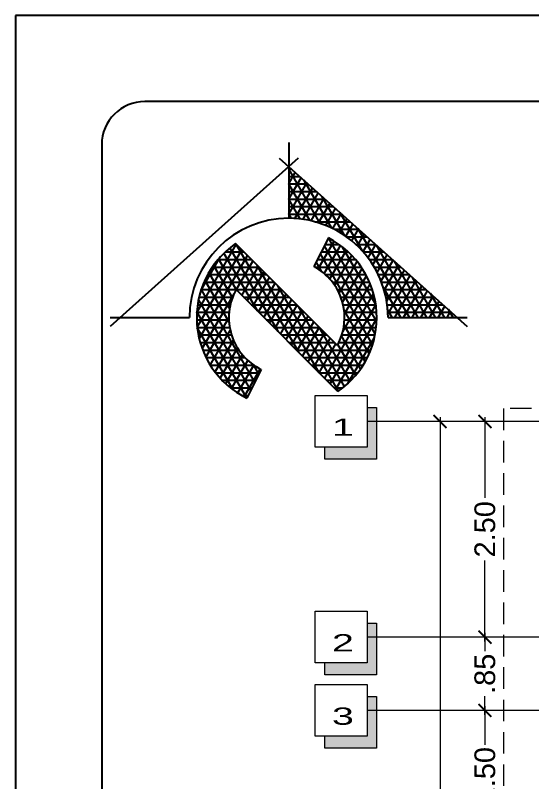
# Model space of a CAD drawing. Header units: millimetres. Extents: x 2647 to 3008, y 1750 to 1934.
# Drawn here: x 2691.47 to 2697.46, y 1835.95 to 1844.84 of the extents above; entities that cross this region are included whole.
import ezdxf

# ---------------------------------------------------------------- set-up
doc = ezdxf.new("R2010")
doc.units = ezdxf.units.MM
doc.linetypes.add('ACAD_ISO02W100', pattern=[15, 12, -3])
doc.linetypes.add('HIDDEN', pattern=[0.375, 0.25, -0.125])
doc.layers.add('.1', color=164, linetype='Continuous', lineweight=5)
doc.layers.add('D', color=135, linetype='Continuous')
doc.styles.add('KA', font='swissck.ttf', dxfattribs={"oblique": 15, "height": 0.25})
doc.styles.get("Standard").update_dxf_attribs({"font": 'arial.ttf'})
doc.dimstyles.new('STANDARD$0', dxfattribs={"dimtxt": 0.15, "dimasz": 0.05, "dimexe": 0.05, "dimexo": 0.05, "dimgap": 0.05, "dimtad": 0, "dimzin": 0, "dimdsep": 46, "dimtxsty": 'Standard', "dimblk": 'DOT', "dimcen": 0.05, "dimdle": 0.05, "dimclrd": 256, "dimclre": 256, "dimclrt": 7, "dimadec": 0, "dimazin": 0, "dimtfac": 1, "dimtix": 1, "dimtofl": 0, "dimtmove": 1, "dimatfit": 0, "dimldrblk": 'OBLIQUE', "dimfxl": 0.05, "dimtolj": 1, "dimtzin": 0, "dimlwd": -1, "dimlwe": -1, "dimarcsym": 0})

# ---------------------------------------------------------------- blocks, each defined once
blk = doc.blocks.new('N2')
at = {"linetype": 'Continuous'}
h = blk.add_hatch(dxfattribs=at)
h.set_pattern_fill('NET3', color=256, scale=0.7, style=0)
h.set_pattern_definition([(0, (-536.70879, -326.41474), (0, 0.0875), []), (60, (-536.70879, -326.41474), (-0.075777223, 0.04375), []), (120, (-536.70879, -326.41474), (-0.075777223, -0.04375), [])])
h.paths.add_polyline_path([(0.5702, -2.8847, 0.563601), (0.4606, -1.1044), (0.2913, -1.4361, -0.418627), (0.5634, -2.3514), (-0.6172, -1.1708, 0.570792), (-0.4873, -2.9614), (-0.318, -2.6298, -0.42861), (-0.6104, -1.7042)])
h.paths.add_polyline_path([(0, -0.2798), (0, -0.8768, -0.414214), (1.151, -2.0278), (1.9535, -2.0278)])
for p, q in [((0, 0), (0, -0.8768)), ((0.1107, -0.1808), (-2.067, -2.1294)), ((-0.1107, -0.1808), (2.067, -2.1294)), ((0.4606, -1.1044), (0.2913, -1.4361)), ((0.5634, -2.3514), (-0.6172, -1.1708)), ((0.5702, -2.8847), (-0.6104, -1.7042)), ((-2.067, -2.0278), (-1.151, -2.0278)), ((1.151, -2.0278), (2.067, -2.0278)), ((-0.318, -2.6298), (-0.4873, -2.9614))]:
    blk.add_line(p, q)
for centre, radius, start, end in [((0, -2.0278), 1.151, 0, 180), ((-0.0235, -2.0278), 1.0425, 304.71344, 62.336), ((-0.0235, -2.0278), 1.0425, 124.71344, 243.58295), ((-0.0235, -2.0278), 0.6702, 331.12762, 61.98959), ((-0.0235, -2.0278), 0.6702, 151.12762, 243.92935)]:
    blk.add_arc(centre, radius, start, end)
blk = doc.blocks.new('_ArchTick')
at = {"color": 0, "linetype": 'ByBlock', "const_width": 0.15}
blk.add_lwpolyline([(-0.5, -0.5), (0.5, 0.5)], dxfattribs=at)
blk = doc.blocks.new('*D531')
at = {"layer": '.1', "ltscale": 0.9, "transparency": 16777216}
for p, q in [((2696.4821, 1840.1325), (2696.1868, 1840.1325)), ((2696.3868, 1840.1825), (2696.3868, 1835.3521)), ((2696.3868, 1829.6325), (2696.3868, 1834.463)), ((2696.4821, 1829.6825), (2696.1868, 1829.6825))]:
    blk.add_line(p, q, dxfattribs=at)
at = {"layer": 'Defpoints', "color": 0, "ltscale": 0.9, "transparency": 16777216}
for p in [(2696.6821, 1840.1325), (2696.3868, 1829.6825), (2696.6821, 1829.6825)]:
    blk.add_point(p, dxfattribs=at)
at = {"layer": '.1', "ltscale": 0.9, "transparency": 16777216, "xscale": 0.15, "yscale": 0.15, "zscale": 0.15}
for p, rotation in [((2696.3868, 1840.1325), 90), ((2696.3868, 1829.6825), 270)]:
    blk.add_blockref('_ArchTick', p, dxfattribs=dict(at, rotation=rotation))
at = {"layer": '.1', "color": 7, "ltscale": 0.9, "transparency": 16777216, "insert": (2696.3868, 1834.9075), "char_height": 0.24, "attachment_point": 5, "rotation": 90}
blk.add_mtext('10.45', dxfattribs=at)
blk = doc.blocks.new('*D532')
at = {"layer": '.1', "ltscale": 0.9, "transparency": 16777216}
for p, q in [((2696.9071, 1840.1325), (2696.7071, 1840.1325)), ((2696.9071, 1840.1825), (2696.9071, 1839.2459)), ((2696.9071, 1837.5825), (2696.9071, 1838.5192)), ((2696.9071, 1837.6325), (2696.7071, 1837.6325))]:
    blk.add_line(p, q, dxfattribs=at)
at = {"layer": 'Defpoints', "color": 0, "ltscale": 0.9, "transparency": 16777216}
for p in [(2696.9714, 1840.1325), (2696.9071, 1837.6325), (2696.9714, 1837.6325)]:
    blk.add_point(p, dxfattribs=at)
at = {"layer": '.1', "ltscale": 0.9, "transparency": 16777216, "xscale": 0.15, "yscale": 0.15, "zscale": 0.15}
for p, rotation in [((2696.9071, 1840.1325), 90), ((2696.9071, 1837.6325), 270)]:
    blk.add_blockref('_ArchTick', p, dxfattribs=dict(at, rotation=rotation))
at = {"layer": '.1', "color": 7, "lineweight": 5, "ltscale": 0.9, "transparency": 16777216, "insert": (2696.9071, 1838.8825), "char_height": 0.24, "attachment_point": 5, "rotation": 90}
blk.add_mtext('2.50', dxfattribs=at)
blk = doc.blocks.new('*D533')
at = {"layer": '.1', "ltscale": 0.9, "transparency": 16777216}
for p, q in [((2696.9071, 1837.6825), (2696.9071, 1837.4686)), ((2696.9071, 1837.6325), (2696.7071, 1837.6325)), ((2696.9071, 1836.7325), (2696.9071, 1836.9464)), ((2696.9071, 1836.7825), (2696.7071, 1836.7825))]:
    blk.add_line(p, q, dxfattribs=at)
at = {"layer": 'Defpoints', "color": 0, "ltscale": 0.9, "transparency": 16777216}
for p in [(2696.9714, 1837.6325), (2696.9071, 1836.7825), (2696.9071, 1836.7825)]:
    blk.add_point(p, dxfattribs=at)
at = {"layer": '.1', "ltscale": 0.9, "transparency": 16777216, "xscale": 0.15, "yscale": 0.15, "zscale": 0.15}
for p, rotation in [((2696.9071, 1837.6325), 90), ((2696.9071, 1836.7825), 270)]:
    blk.add_blockref('_ArchTick', p, dxfattribs=dict(at, rotation=rotation))
at = {"layer": '.1', "color": 7, "lineweight": 5, "ltscale": 0.9, "transparency": 16777216, "insert": (2696.9071, 1837.2075), "char_height": 0.24, "attachment_point": 5, "rotation": 90}
blk.add_mtext('.85', dxfattribs=at)
blk = doc.blocks.new('*D534')
at = {"layer": '.1', "ltscale": 0.9, "transparency": 16777216}
for p, q in [((2696.9071, 1836.7825), (2696.7071, 1836.7825)), ((2696.9071, 1836.8325), (2696.9071, 1836.3825)), ((2696.9071, 1835.2325), (2696.9071, 1835.6825)), ((2696.9071, 1835.2825), (2696.7071, 1835.2825))]:
    blk.add_line(p, q, dxfattribs=at)
at = {"layer": 'Defpoints', "color": 0, "ltscale": 0.9, "transparency": 16777216}
for p in [(2696.9071, 1836.7825), (2696.9071, 1835.2825), (2696.9071, 1835.2825)]:
    blk.add_point(p, dxfattribs=at)
at = {"layer": '.1', "ltscale": 0.9, "transparency": 16777216, "xscale": 0.15, "yscale": 0.15, "zscale": 0.15}
for p, rotation in [((2696.9071, 1836.7825), 90), ((2696.9071, 1835.2825), 270)]:
    blk.add_blockref('_ArchTick', p, dxfattribs=dict(at, rotation=rotation))
at = {"layer": '.1', "color": 7, "lineweight": 5, "ltscale": 0.9, "transparency": 16777216, "insert": (2696.9071, 1836.0325), "char_height": 0.24, "attachment_point": 5, "rotation": 90}
blk.add_mtext('1.50', dxfattribs=at)
blk = doc.blocks.new('kadr')
at = {"ltscale": 0.01}
for p, q in [((280.6928, -212.8251), (250.9928, -212.8251)), ((250.9928, -212.8251), (250.9928, -233.8251)), ((279.1928, -213.8251), (252.4928, -213.8251)), ((251.9928, -214.3251), (251.9928, -232.3251))]:
    blk.add_line(p, q, dxfattribs=at)
blk.add_arc((252.4928, -214.3251), 0.5, 90, 180, dxfattribs=at)
blk = doc.blocks.new('bb')
at = {"color": 1, "linetype": 'ACAD_ISO02W100', "lineweight": 20}
blk.add_blockref('kadr', (63.0984, 15.7863), dxfattribs=at)

msp = doc.modelspace()

# ---------------------------------------------------------------- hatches: boundary and pattern name
at = {"layer": 'D', "linetype": 'Continuous', "lineweight": 5}
for points in [[(2695.6509, 1840.2953), (2695.5414, 1840.2953), (2695.5414, 1839.8327), (2695.0513, 1839.8327), (2695.0513, 1839.6957), (2695.6509, 1839.6957)], [(2695.6509, 1837.7953), (2695.5414, 1837.7953), (2695.5414, 1837.3327), (2695.0513, 1837.3327), (2695.0513, 1837.1957), (2695.6509, 1837.1957)], [(2695.6509, 1836.9453), (2695.5414, 1836.9453), (2695.5414, 1836.4827), (2695.0513, 1836.4827), (2695.0513, 1836.3457), (2695.6509, 1836.3457)]]:
    msp.add_hatch(color=8, dxfattribs=at).paths.add_polyline_path(points)

# ---------------------------------------------------------------- linework, layer by layer
at = {"color": 8, "linetype": 'HIDDEN', "lineweight": 5}
for p, q in [((2697.1227, 1840.2825), (2697.1227, 1835.1325)), ((2697.8227, 1840.2825), (2697.1227, 1840.2825))]:
    msp.add_line(p, q, dxfattribs=at)
at = {"layer": 'D', "color": 8, "linetype": 'Continuous', "lineweight": 5}
for p, q in [((2697.8227, 1840.1325), (2695.5414, 1840.1325)), ((2697.8227, 1837.6325), (2695.5414, 1837.6325)), ((2697.8227, 1836.7825), (2695.5414, 1836.7825))]:
    msp.add_line(p, q, dxfattribs=at)
for points in [[(2694.9417, 1840.4324), (2695.5414, 1840.4324), (2695.5414, 1839.8327), (2694.9417, 1839.8327)], [(2694.9417, 1837.9324), (2695.5414, 1837.9324), (2695.5414, 1837.3327), (2694.9417, 1837.3327)], [(2694.9417, 1837.0824), (2695.5414, 1837.0824), (2695.5414, 1836.4827), (2694.9417, 1836.4827)]]:
    msp.add_lwpolyline(points, close=True, dxfattribs=at)
for points in [[(2695.5414, 1840.2953), (2695.6509, 1840.2953), (2695.6509, 1839.6957), (2695.0513, 1839.6957), (2695.0513, 1839.8327)], [(2695.5414, 1837.7953), (2695.6509, 1837.7953), (2695.6509, 1837.1957), (2695.0513, 1837.1957), (2695.0513, 1837.3327)], [(2695.5414, 1836.9453), (2695.6509, 1836.9453), (2695.6509, 1836.3457), (2695.0513, 1836.3457), (2695.0513, 1836.4827)]]:
    msp.add_lwpolyline(points, dxfattribs=at)

# ---------------------------------------------------------------- block references
at = {"color": 1, "linetype": 'ACAD_ISO02W100', "lineweight": 20}
msp.add_blockref('bb', (2377.3769, 2041.8791), dxfattribs=at)
at = {"layer": 'D', "linetype": 'Continuous'}
msp.add_blockref('N2', (2694.6348, 1843.3646), dxfattribs=at)

# ---------------------------------------------------------------- texts
at = {"layer": 'D', "color": 8, "linetype": 'Continuous', "lineweight": 5, "style": 'KA', "width": 2}
for s, p in [('1', (2695.1348, 1839.9666)), ('2', (2695.1348, 1837.4666)), ('3', (2695.1348, 1836.6166))]:
    msp.add_text(s, height=0.2, dxfattribs=at).set_placement(p)

# ---------------------------------------------------------------- dimensions: what is measured, and where the dimension line sits
at = {"layer": '.1', "color": 8, "ltscale": 0.9}
dim = msp.add_linear_dim(base=(2696.3868, 1829.6825), p1=(2696.6821, 1840.1325), p2=(2696.6821, 1829.6825), angle=90, dimstyle='STANDARD$0', override={"dimtxt": 0.24, "dimasz": 0.15, "dimexe": 0.2, "dimexo": 0.2, "dimzin": 4, "dimblk": 'ArchTick', "dimcen": 0.15, "dimadec": 1, "dimazin": 3, "dimtm": 1e-09, "dimldrblk": 'ArchTick', "dimfxl": 2, "dimfxlon": 1, "dimtolj": 0, "dimarcsym": 1}, dxfattribs=at)
dim.commit()
dim.dimension.update_dxf_attribs({"geometry": '*D531', "text_midpoint": (2696.3868, 1834.9075)})
at = {"layer": '.1', "color": 8, "lineweight": 5, "ltscale": 0.9}
for base, p1, p2, picture, middle in [((2696.9071, 1837.6325), (2696.9714, 1840.1325), (2696.9714, 1837.6325), '*D532', (2696.9071, 1838.8825)), ((2696.9071, 1835.2825), (2696.9071, 1836.7825), (2696.9071, 1835.2825), '*D534', (2696.9071, 1836.0325))]:
    dim = msp.add_linear_dim(base=base, p1=p1, p2=p2, angle=90, dimstyle='STANDARD$0', override={"dimtxt": 0.24, "dimasz": 0.15, "dimexe": 0.2, "dimexo": 0.2, "dimzin": 4, "dimblk": 'ArchTick', "dimcen": 0.15, "dimadec": 1, "dimazin": 3, "dimtm": 1e-09, "dimldrblk": 'ArchTick', "dimfxl": 2, "dimfxlon": 1, "dimtolj": 0, "dimarcsym": 1}, dxfattribs=at)
    dim.commit()
    dim.dimension.update_dxf_attribs({"geometry": picture, "text_midpoint": middle})
at = {"layer": '.1', "lineweight": 5, "ltscale": 0.9}
dim = msp.add_linear_dim(base=(2696.9071, 1836.7825), p1=(2696.9714, 1837.6325), p2=(2696.9071, 1836.7825), angle=90, dimstyle='STANDARD$0', override={"dimtxt": 0.24, "dimasz": 0.15, "dimexe": 0.2, "dimexo": 0.2, "dimzin": 4, "dimblk": 'ArchTick', "dimcen": 0.15, "dimadec": 1, "dimazin": 3, "dimtm": 1e-09, "dimldrblk": 'ArchTick', "dimfxl": 2, "dimfxlon": 1, "dimtolj": 0, "dimarcsym": 1}, dxfattribs=at)
dim.commit()
dim.dimension.update_dxf_attribs({"geometry": '*D533', "text_midpoint": (2696.9071, 1837.2075)})

doc.saveas('drawing.dxf')
